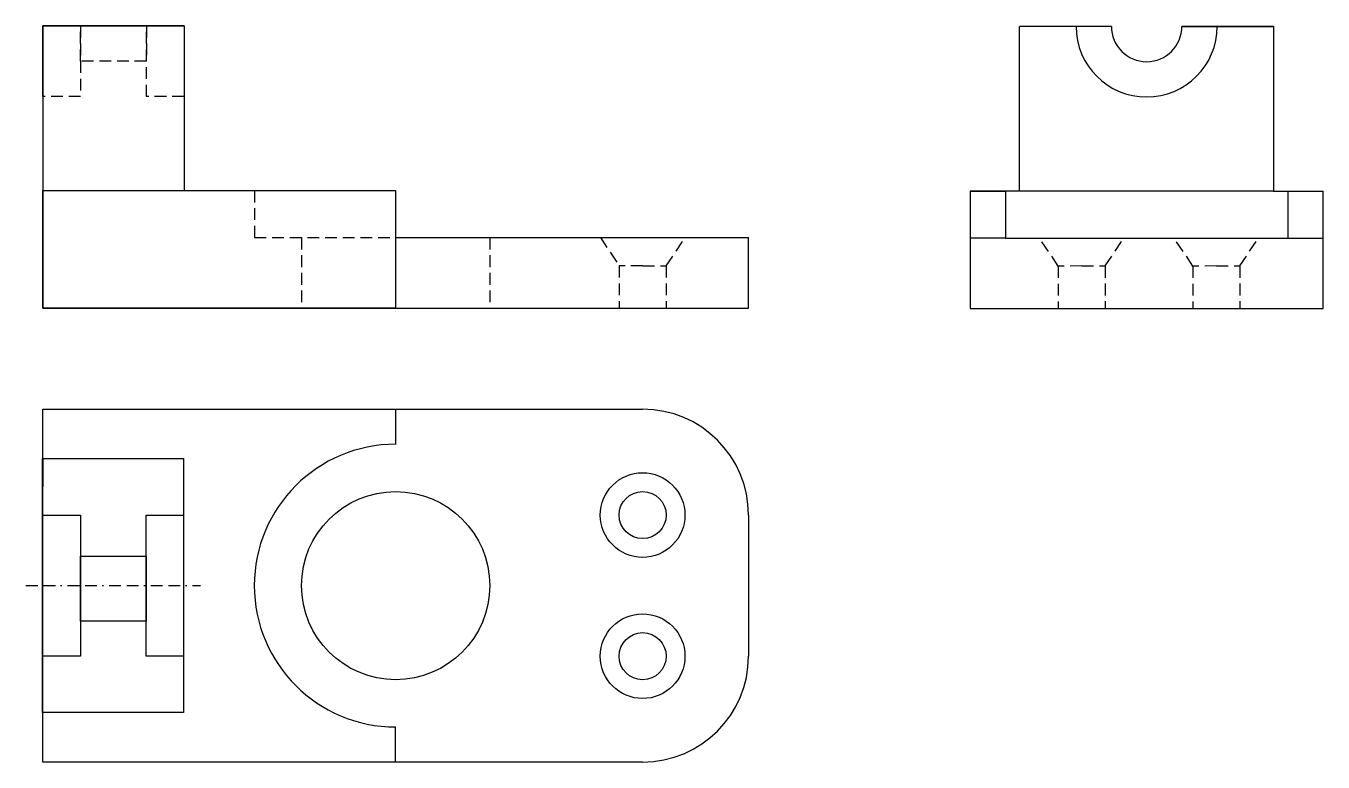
# Model space of a CAD drawing. Header units: inches. Extents: x -1 to 275, y 82 to 239.
import ezdxf

# ---------------------------------------------------------------- set-up
doc = ezdxf.new("R2010")
doc.units = ezdxf.units.IN
doc.header["$LTSCALE"] = 10
doc.header["$MEASUREMENT"] = 0
doc.linetypes.add('BORDER2', pattern=[0.875, 0.25, -0.125, 0.25, -0.125, 0, -0.125])
doc.linetypes.add('DASHED2', pattern=[0.375, 0.25, -0.125])

msp = doc.modelspace()

# ---------------------------------------------------------------- linework, layer by layer
for p, q in [((2.91, 238.56), (10.91, 238.56)), ((2.91, 223.56), (2.91, 238.56)), ((2.91, 238.56), (2.91, 178.56)), ((32.91, 238.56), (2.91, 238.56)), ((10.91, 238.56), (24.91, 238.56)), ((24.91, 238.56), (32.91, 238.56)), ((32.91, 238.56), (32.91, 203.56)), ((2.89, 203.56), (77.89, 203.56)), ((2.89, 178.56), (2.89, 203.56)), ((77.89, 203.56), (77.89, 178.56)), ((210.52, 203.46), (200.02, 203.46)), ((200.02, 203.46), (200.02, 203.46)), ((200.02, 203.46), (207.52, 203.46)), ((207.52, 203.46), (207.52, 193.46)), ((207.52, 203.46), (207.52, 193.46)), ((264.52, 203.46), (275.02, 203.46)), ((267.52, 203.46), (267.52, 193.46)), ((275.02, 203.46), (275.02, 203.46)), ((77.89, 193.56), (152.89, 193.56)), ((152.91, 178.56), (152.91, 193.56)), ((207.52, 193.46), (200.02, 193.46)), ((207.52, 193.46), (275.02, 193.46)), ((77.89, 178.56), (2.89, 178.56)), ((2.91, 178.56), (152.91, 178.56)), ((207.52, 178.46), (207.52, 178.46)), ((267.52, 178.46), (267.52, 178.46)), ((2.89, 157.09), (130.39, 157.09)), ((2.89, 82.09), (2.89, 157.09)), ((77.89, 157.09), (77.89, 149.59)), ((2.89, 146.59), (2.79, 134.59)), ((152.89, 134.59), (152.89, 104.59)), ((77.89, 82.09), (77.89, 89.59)), ((77.89, 89.59), (77.89, 89.59)), ((130.39, 82.09), (2.89, 82.09))]:
    msp.add_line(p, q)
at = {"linetype": 'DASHED2'}
for p, q in [((10.91, 231.06), (10.91, 238.56)), ((10.91, 238.56), (10.91, 223.56)), ((24.91, 223.56), (24.91, 238.56)), ((24.91, 238.56), (24.91, 231.06)), ((24.91, 231.06), (10.91, 231.06)), ((10.91, 223.56), (2.91, 223.56)), ((32.91, 223.56), (24.91, 223.56)), ((47.89, 203.56), (47.89, 193.56)), ((47.89, 193.56), (77.89, 193.56)), ((57.89, 193.56), (57.89, 178.56)), ((97.89, 193.56), (97.89, 178.56)), ((121.41, 193.56), (125.41, 187.56)), ((135.41, 187.56), (139.41, 193.56)), ((218.74, 187.51), (214.74, 193.46)), ((228.74, 187.53), (232.64, 193.46)), ((247.36, 187.51), (243.36, 193.46)), ((257.36, 187.53), (261.26, 193.46)), ((130.41, 187.56), (125.41, 187.56)), ((125.41, 187.56), (125.41, 178.56)), ((130.41, 187.56), (135.41, 187.56)), ((135.41, 187.56), (135.41, 178.56)), ((223.74, 187.54), (218.74, 187.51)), ((218.74, 187.51), (218.74, 178.46)), ((223.74, 187.54), (228.74, 187.53)), ((228.74, 187.53), (228.74, 178.46)), ((252.36, 187.54), (247.36, 187.51)), ((247.36, 187.51), (247.36, 178.46)), ((252.36, 187.54), (257.36, 187.53)), ((257.36, 187.53), (257.36, 178.46))]:
    msp.add_line(p, q, dxfattribs=at)
at = {"linetype": 'BORDER2'}
msp.add_line((-0.7, 119.59), (36.42, 119.59), dxfattribs=at)
for points in [[(245.02, 238.46), (264.52, 238.46), (264.52, 203.46), (210.52, 203.46), (210.52, 238.46)], [(230.02, 238.46), (210.52, 238.46)], [(264.52, 238.46), (245.02, 238.46)], [(200.02, 203.46), (200.02, 178.46), (275.02, 178.46), (275.02, 203.46)]]:
    msp.add_lwpolyline(points)
for points in [[(2.82, 146.59), (32.82, 146.59), (32.82, 92.59), (2.82, 92.59)], [(2.89, 134.59), (10.89, 134.59), (10.89, 104.59), (2.89, 104.59)], [(24.82, 134.59), (32.82, 134.59), (32.82, 104.59), (24.82, 104.59)], [(10.89, 125.85), (24.82, 125.85), (24.82, 112.01), (10.89, 112.01)]]:
    msp.add_lwpolyline(points, close=True)
for centre, radius in [((130.39, 134.59), 9), ((77.89, 119.59), 20), ((130.39, 134.59), 5), ((130.39, 104.59), 9), ((130.39, 104.59), 5)]:
    msp.add_circle(centre, radius)
for centre, radius, start, end in [((237.52, 238.46), 15, 180, 0), ((237.52, 238.46), 7.5, 180, 0), ((130.39, 134.59), 22.5, 0, 90), ((77.89, 119.59), 30.05, 90, 270), ((130.39, 104.59), 22.5, 270, 0)]:
    msp.add_arc(centre, radius, start, end)

doc.saveas('drawing.dxf')
